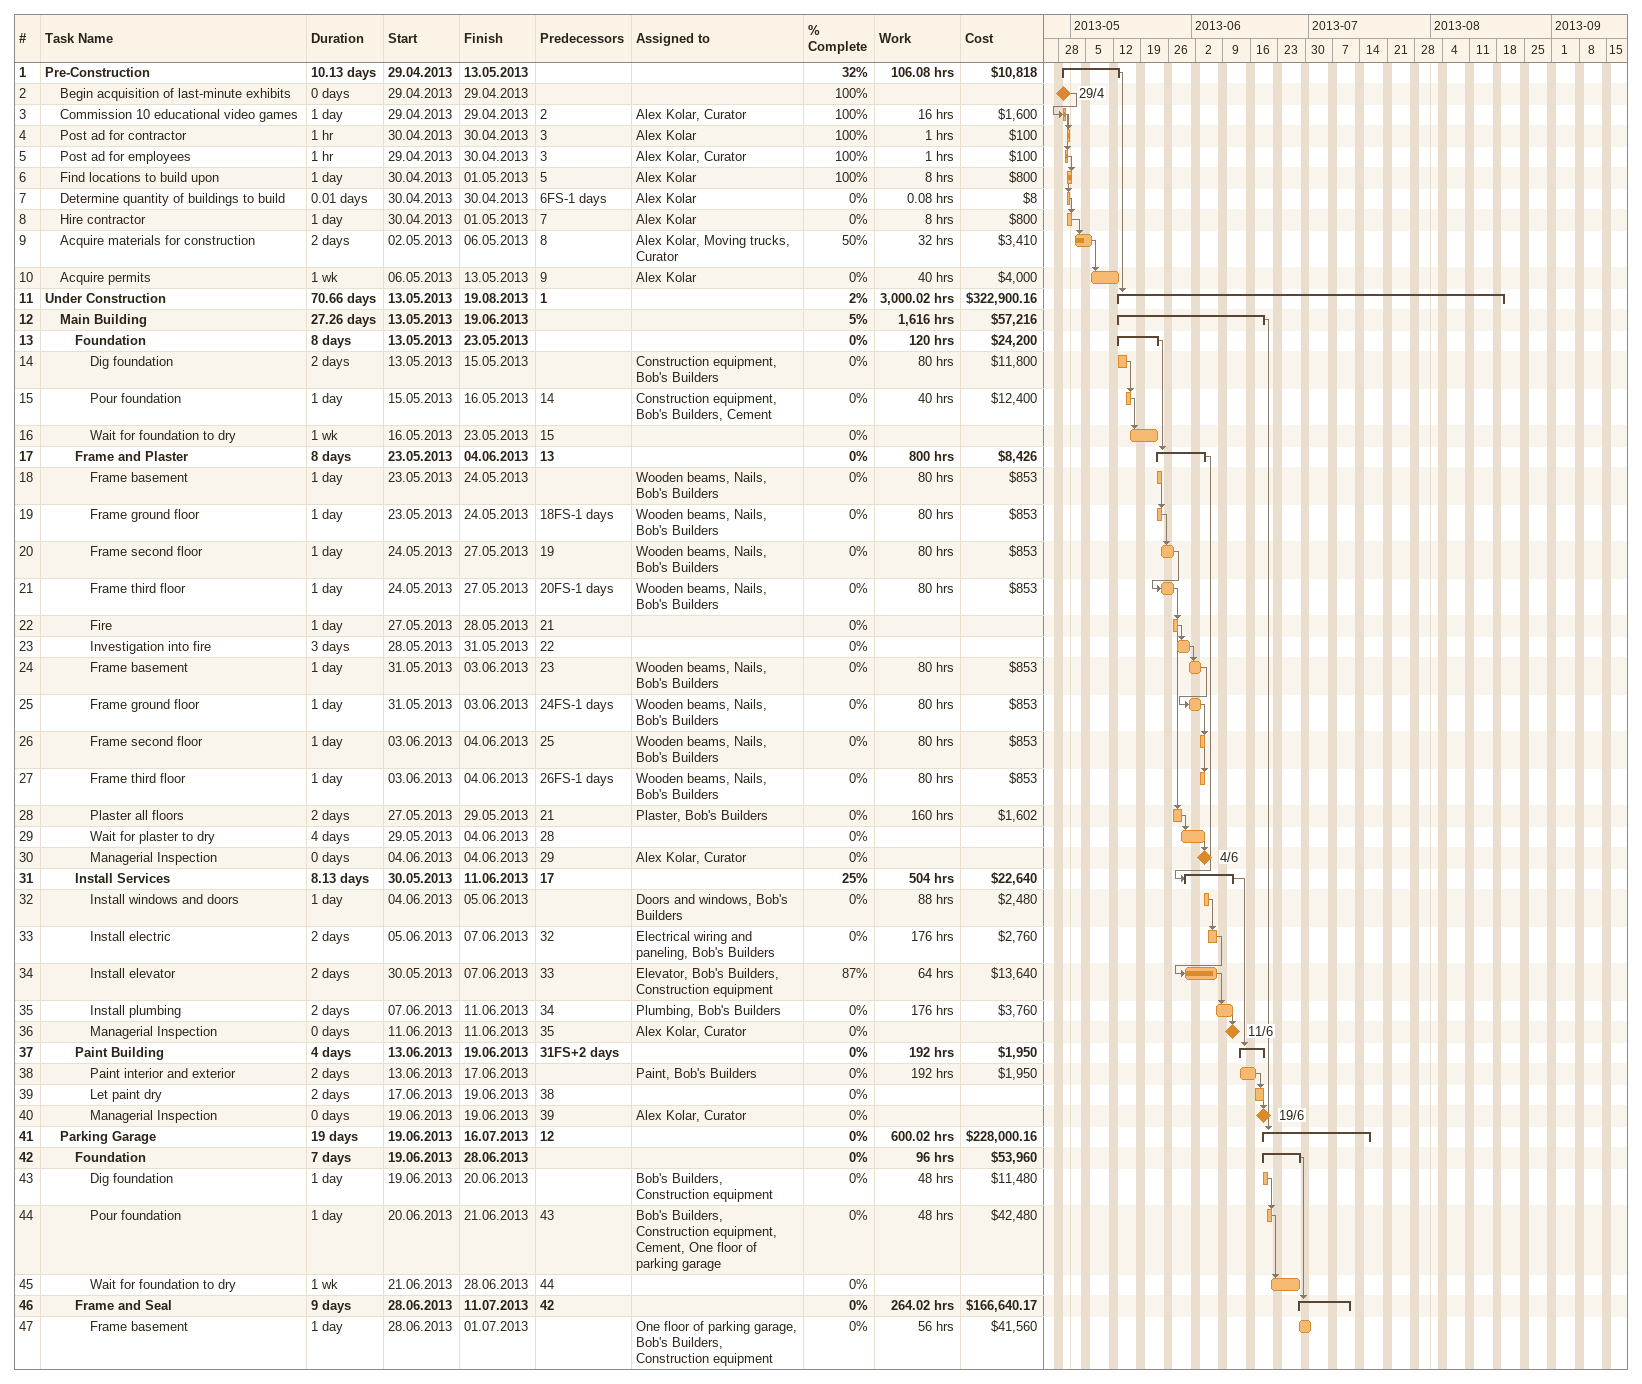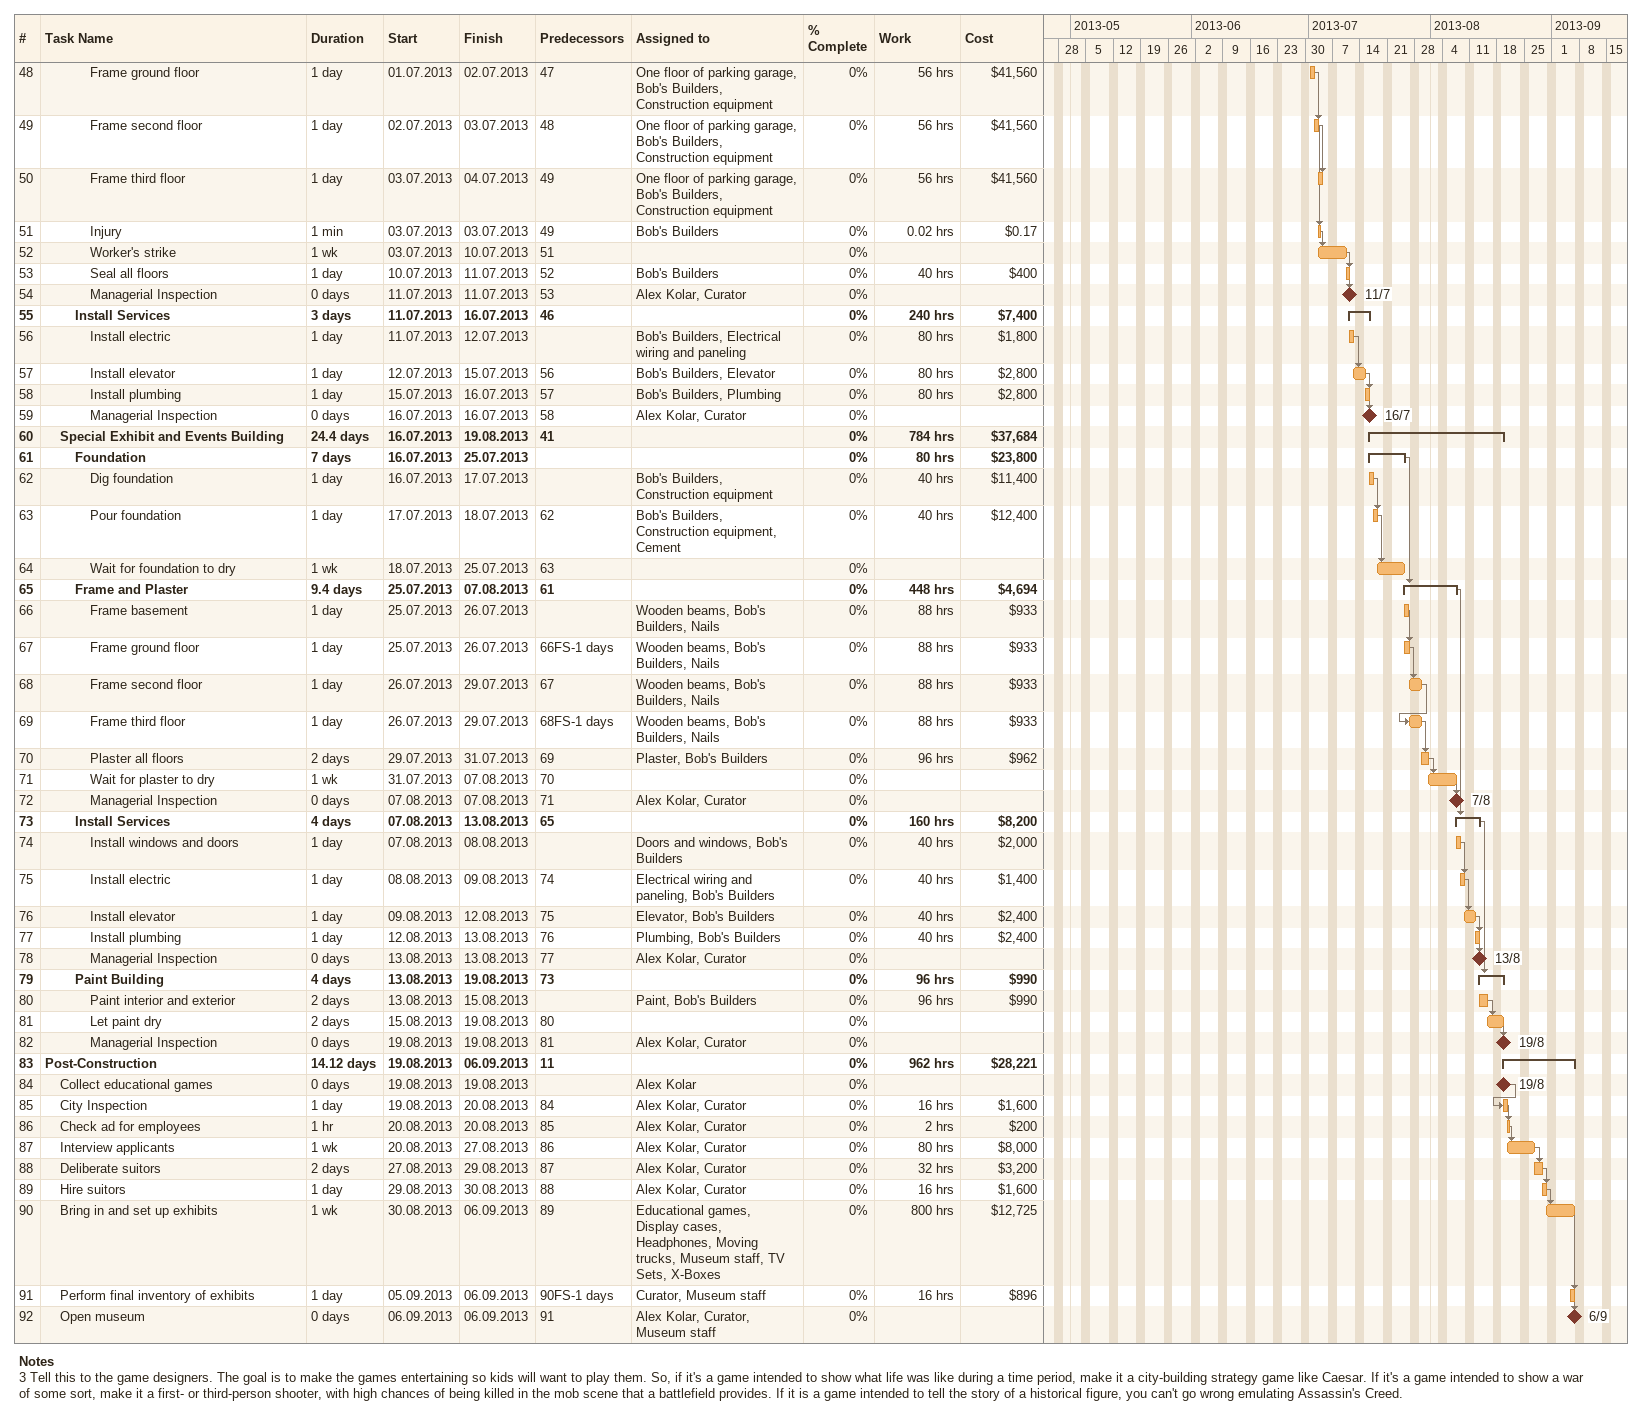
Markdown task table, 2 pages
| ID | Level | Task | Duration | Start | Finish | Predecessors | Resources | % complete | Work (h) | Cost ($) |
|---|---|---|---|---|---|---|---|---|---|---|
| 1 | 1 | **Pre-Construction** | 10.13d | 2013-04-29 | 2013-05-13 |  |  | 32 | 106.08 | 10818 |
| 2 | 2 | Begin acquisition of last-minute exhibits | 0d | 2013-04-29 | 2013-04-29 |  |  | 100 |  |  |
| 3 | 2 | Commission 10 educational video games | 1d | 2013-04-29 | 2013-04-29 | 2 | Alex Kolar, Curator | 100 | 16 | 1600 |
| 4 | 2 | Post ad for contractor | 1h | 2013-04-30 | 2013-04-30 | 3 | Alex Kolar | 100 | 1 | 100 |
| 5 | 2 | Post ad for employees | 1h | 2013-04-29 | 2013-04-30 | 3 | Alex Kolar, Curator | 100 | 1 | 100 |
| 6 | 2 | Find locations to build upon | 1d | 2013-04-30 | 2013-05-01 | 5 | Alex Kolar | 100 | 8 | 800 |
| 7 | 2 | Determine quantity of buildings to build | 0.01d | 2013-04-30 | 2013-04-30 | 6FS-1d | Alex Kolar | 0 | 0.08 | 8 |
| 8 | 2 | Hire contractor | 1d | 2013-04-30 | 2013-05-01 | 7 | Alex Kolar | 0 | 8 | 800 |
| 9 | 2 | Acquire materials for construction | 2d | 2013-05-02 | 2013-05-06 | 8 | Alex Kolar, Moving trucks, Curator | 50 | 32 | 3410 |
| 10 | 2 | Acquire permits | 1w | 2013-05-06 | 2013-05-13 | 9 | Alex Kolar | 0 | 40 | 4000 |
| 11 | 1 | **Under Construction** | 70.66d | 2013-05-13 | 2013-08-19 | 1 |  | 2 | 3000.02 | 322900.16 |
| 12 | 2 | **Main Building** | 27.26d | 2013-05-13 | 2013-06-19 |  |  | 5 | 1616 | 57216 |
| 13 | 3 | **Foundation** | 8d | 2013-05-13 | 2013-05-23 |  |  | 0 | 120 | 24200 |
| 14 | 4 | Dig foundation | 2d | 2013-05-13 | 2013-05-15 |  | Construction equipment, Bob's Builders | 0 | 80 | 11800 |
| 15 | 4 | Pour foundation | 1d | 2013-05-15 | 2013-05-16 | 14 | Construction equipment, Bob's Builders, Cement | 0 | 40 | 12400 |
| 16 | 4 | Wait for foundation to dry | 1w | 2013-05-16 | 2013-05-23 | 15 |  | 0 |  |  |
| 17 | 3 | **Frame and Plaster** | 8d | 2013-05-23 | 2013-06-04 | 13 |  | 0 | 800 | 8426 |
| 18 | 4 | Frame basement | 1d | 2013-05-23 | 2013-05-24 |  | Wooden beams, Nails, Bob's Builders | 0 | 80 | 853 |
| 19 | 4 | Frame ground floor | 1d | 2013-05-23 | 2013-05-24 | 18FS-1d | Wooden beams, Nails, Bob's Builders | 0 | 80 | 853 |
| 20 | 4 | Frame second floor | 1d | 2013-05-24 | 2013-05-27 | 19 | Wooden beams, Nails, Bob's Builders | 0 | 80 | 853 |
| 21 | 4 | Frame third floor | 1d | 2013-05-24 | 2013-05-27 | 20FS-1d | Wooden beams, Nails, Bob's Builders | 0 | 80 | 853 |
| 22 | 4 | Fire | 1d | 2013-05-27 | 2013-05-28 | 21 |  | 0 |  |  |
| 23 | 4 | Investigation into fire | 3d | 2013-05-28 | 2013-05-31 | 22 |  | 0 |  |  |
| 24 | 4 | Frame basement | 1d | 2013-05-31 | 2013-06-03 | 23 | Wooden beams, Nails, Bob's Builders | 0 | 80 | 853 |
| 25 | 4 | Frame ground floor | 1d | 2013-05-31 | 2013-06-03 | 24FS-1d | Wooden beams, Nails, Bob's Builders | 0 | 80 | 853 |
| 26 | 4 | Frame second floor | 1d | 2013-06-03 | 2013-06-04 | 25 | Wooden beams, Nails, Bob's Builders | 0 | 80 | 853 |
| 27 | 4 | Frame third floor | 1d | 2013-06-03 | 2013-06-04 | 26FS-1d | Wooden beams, Nails, Bob's Builders | 0 | 80 | 853 |
| 28 | 4 | Plaster all floors | 2d | 2013-05-27 | 2013-05-29 | 21 | Plaster, Bob's Builders | 0 | 160 | 1602 |
| 29 | 4 | Wait for plaster to dry | 4d | 2013-05-29 | 2013-06-04 | 28 |  | 0 |  |  |
| 30 | 4 | Managerial Inspection | 0d | 2013-06-04 | 2013-06-04 | 29 | Alex Kolar, Curator | 0 |  |  |
| 31 | 3 | **Install Services** | 8.13d | 2013-05-30 | 2013-06-11 | 17 |  | 25 | 504 | 22640 |
| 32 | 4 | Install windows and doors | 1d | 2013-06-04 | 2013-06-05 |  | Doors and windows, Bob's Builders | 0 | 88 | 2480 |
| 33 | 4 | Install electric | 2d | 2013-06-05 | 2013-06-07 | 32 | Electrical wiring and paneling, Bob's Builders | 0 | 176 | 2760 |
| 34 | 4 | Install elevator | 2d | 2013-05-30 | 2013-06-07 | 33 | Elevator, Bob's Builders, Construction equipment | 87 | 64 | 13640 |
| 35 | 4 | Install plumbing | 2d | 2013-06-07 | 2013-06-11 | 34 | Plumbing, Bob's Builders | 0 | 176 | 3760 |
| 36 | 4 | Managerial Inspection | 0d | 2013-06-11 | 2013-06-11 | 35 | Alex Kolar, Curator | 0 |  |  |
| 37 | 3 | **Paint Building** | 4d | 2013-06-13 | 2013-06-19 | 31FS+2d |  | 0 | 192 | 1950 |
| 38 | 4 | Paint interior and exterior | 2d | 2013-06-13 | 2013-06-17 |  | Paint, Bob's Builders | 0 | 192 | 1950 |
| 39 | 4 | Let paint dry | 2d | 2013-06-17 | 2013-06-19 | 38 |  | 0 |  |  |
| 40 | 4 | Managerial Inspection | 0d | 2013-06-19 | 2013-06-19 | 39 | Alex Kolar, Curator | 0 |  |  |
| 41 | 2 | **Parking Garage** | 19d | 2013-06-19 | 2013-07-16 | 12 |  | 0 | 600.02 | 228000.16 |
| 42 | 3 | **Foundation** | 7d | 2013-06-19 | 2013-06-28 |  |  | 0 | 96 | 53960 |
| 43 | 4 | Dig foundation | 1d | 2013-06-19 | 2013-06-20 |  | Bob's Builders, Construction equipment | 0 | 48 | 11480 |
| 44 | 4 | Pour foundation | 1d | 2013-06-20 | 2013-06-21 | 43 | Bob's Builders, Construction equipment, Cement, One floor of parking garage | 0 | 48 | 42480 |
| 45 | 4 | Wait for foundation to dry | 1w | 2013-06-21 | 2013-06-28 | 44 |  | 0 |  |  |
| 46 | 3 | **Frame and Seal** | 9d | 2013-06-28 | 2013-07-11 | 42 |  | 0 | 264.02 | 166640.17 |
| 47 | 4 | Frame basement | 1d | 2013-06-28 | 2013-07-01 |  | One floor of parking garage, Bob's Builders, Construction equipment | 0 | 56 | 41560 |
| 48 | 4 | Frame ground floor | 1d | 2013-07-01 | 2013-07-02 | 47 | One floor of parking garage, Bob's Builders, Construction equipment | 0 | 56 | 41560 |
| 49 | 4 | Frame second floor | 1d | 2013-07-02 | 2013-07-03 | 48 | One floor of parking garage, Bob's Builders, Construction equipment | 0 | 56 | 41560 |
| 50 | 4 | Frame third floor | 1d | 2013-07-03 | 2013-07-04 | 49 | One floor of parking garage, Bob's Builders, Construction equipment | 0 | 56 | 41560 |
| 51 | 4 | Injury | 1min | 2013-07-03 | 2013-07-03 | 49 | Bob's Builders | 0 | 0.02 | 0.17 |
| 52 | 4 | Worker's strike | 1w | 2013-07-03 | 2013-07-10 | 51 |  | 0 |  |  |
| 53 | 4 | Seal all floors | 1d | 2013-07-10 | 2013-07-11 | 52 | Bob's Builders | 0 | 40 | 400 |
| 54 | 4 | Managerial Inspection | 0d | 2013-07-11 | 2013-07-11 | 53 | Alex Kolar, Curator | 0 |  |  |
| 55 | 3 | **Install Services** | 3d | 2013-07-11 | 2013-07-16 | 46 |  | 0 | 240 | 7400 |
| 56 | 4 | Install electric | 1d | 2013-07-11 | 2013-07-12 |  | Bob's Builders, Electrical wiring and paneling | 0 | 80 | 1800 |
| 57 | 4 | Install elevator | 1d | 2013-07-12 | 2013-07-15 | 56 | Bob's Builders, Elevator | 0 | 80 | 2800 |
| 58 | 4 | Install plumbing | 1d | 2013-07-15 | 2013-07-16 | 57 | Bob's Builders, Plumbing | 0 | 80 | 2800 |
| 59 | 4 | Managerial Inspection | 0d | 2013-07-16 | 2013-07-16 | 58 | Alex Kolar, Curator | 0 |  |  |
| 60 | 2 | **Special Exhibit and Events Building** | 24.4d | 2013-07-16 | 2013-08-19 | 41 |  | 0 | 784 | 37684 |
| 61 | 3 | **Foundation** | 7d | 2013-07-16 | 2013-07-25 |  |  | 0 | 80 | 23800 |
| 62 | 4 | Dig foundation | 1d | 2013-07-16 | 2013-07-17 |  | Bob's Builders, Construction equipment | 0 | 40 | 11400 |
| 63 | 4 | Pour foundation | 1d | 2013-07-17 | 2013-07-18 | 62 | Bob's Builders, Construction equipment, Cement | 0 | 40 | 12400 |
| 64 | 4 | Wait for foundation to dry | 1w | 2013-07-18 | 2013-07-25 | 63 |  | 0 |  |  |
| 65 | 3 | **Frame and Plaster** | 9.4d | 2013-07-25 | 2013-08-07 | 61 |  | 0 | 448 | 4694 |
| 66 | 4 | Frame basement | 1d | 2013-07-25 | 2013-07-26 |  | Wooden beams, Bob's Builders, Nails | 0 | 88 | 933 |
| 67 | 4 | Frame ground floor | 1d | 2013-07-25 | 2013-07-26 | 66FS-1d | Wooden beams, Bob's Builders, Nails | 0 | 88 | 933 |
| 68 | 4 | Frame second floor | 1d | 2013-07-26 | 2013-07-29 | 67 | Wooden beams, Bob's Builders, Nails | 0 | 88 | 933 |
| 69 | 4 | Frame third floor | 1d | 2013-07-26 | 2013-07-29 | 68FS-1d | Wooden beams, Bob's Builders, Nails | 0 | 88 | 933 |
| 70 | 4 | Plaster all floors | 2d | 2013-07-29 | 2013-07-31 | 69 | Plaster, Bob's Builders | 0 | 96 | 962 |
| 71 | 4 | Wait for plaster to dry | 1w | 2013-07-31 | 2013-08-07 | 70 |  | 0 |  |  |
| 72 | 4 | Managerial Inspection | 0d | 2013-08-07 | 2013-08-07 | 71 | Alex Kolar, Curator | 0 |  |  |
| 73 | 3 | **Install Services** | 4d | 2013-08-07 | 2013-08-13 | 65 |  | 0 | 160 | 8200 |
| 74 | 4 | Install windows and doors | 1d | 2013-08-07 | 2013-08-08 |  | Doors and windows, Bob's Builders | 0 | 40 | 2000 |
| 75 | 4 | Install electric | 1d | 2013-08-08 | 2013-08-09 | 74 | Electrical wiring and paneling, Bob's Builders | 0 | 40 | 1400 |
| 76 | 4 | Install elevator | 1d | 2013-08-09 | 2013-08-12 | 75 | Elevator, Bob's Builders | 0 | 40 | 2400 |
| 77 | 4 | Install plumbing | 1d | 2013-08-12 | 2013-08-13 | 76 | Plumbing, Bob's Builders | 0 | 40 | 2400 |
| 78 | 4 | Managerial Inspection | 0d | 2013-08-13 | 2013-08-13 | 77 | Alex Kolar, Curator | 0 |  |  |
| 79 | 3 | **Paint Building** | 4d | 2013-08-13 | 2013-08-19 | 73 |  | 0 | 96 | 990 |
| 80 | 4 | Paint interior and exterior | 2d | 2013-08-13 | 2013-08-15 |  | Paint, Bob's Builders | 0 | 96 | 990 |
| 81 | 4 | Let paint dry | 2d | 2013-08-15 | 2013-08-19 | 80 |  | 0 |  |  |
| 82 | 4 | Managerial Inspection | 0d | 2013-08-19 | 2013-08-19 | 81 | Alex Kolar, Curator | 0 |  |  |
| 83 | 1 | **Post-Construction** | 14.12d | 2013-08-19 | 2013-09-06 | 11 |  | 0 | 962 | 28221 |
| 84 | 2 | Collect educational games | 0d | 2013-08-19 | 2013-08-19 |  | Alex Kolar | 0 |  |  |
| 85 | 2 | City Inspection | 1d | 2013-08-19 | 2013-08-20 | 84 | Alex Kolar, Curator | 0 | 16 | 1600 |
| 86 | 2 | Check ad for employees | 1h | 2013-08-20 | 2013-08-20 | 85 | Alex Kolar, Curator | 0 | 2 | 200 |
| 87 | 2 | Interview applicants | 1w | 2013-08-20 | 2013-08-27 | 86 | Alex Kolar, Curator | 0 | 80 | 8000 |
| 88 | 2 | Deliberate suitors | 2d | 2013-08-27 | 2013-08-29 | 87 | Alex Kolar, Curator | 0 | 32 | 3200 |
| 89 | 2 | Hire suitors | 1d | 2013-08-29 | 2013-08-30 | 88 | Alex Kolar, Curator | 0 | 16 | 1600 |
| 90 | 2 | Bring in and set up exhibits | 1w | 2013-08-30 | 2013-09-06 | 89 | Educational games, Display cases, Headphones, Moving trucks, Museum staff, TV Sets, X-Boxes | 0 | 800 | 12725 |
| 91 | 2 | Perform final inventory of exhibits | 1d | 2013-09-05 | 2013-09-06 | 90FS-1d | Curator, Museum staff | 0 | 16 | 896 |
| 92 | 2 | Open museum | 0d | 2013-09-06 | 2013-09-06 | 91 | Alex Kolar, Curator, Museum staff | 0 |  |  |

Notes
- 3: Tell this to the game designers. The goal is to make the games entertaining so kids will want to play them. So, if it's a game intended to show what life was like during a time period, make it a city-building strategy game like Caesar. If it's a game intended to show a war of some sort, make it a first- or third-person shooter, with high chances of being killed in the mob scene that a battlefield provides. If it is a game intended to tell the story of a historical figure, you can't go wrong emulating Assassin's Creed.
